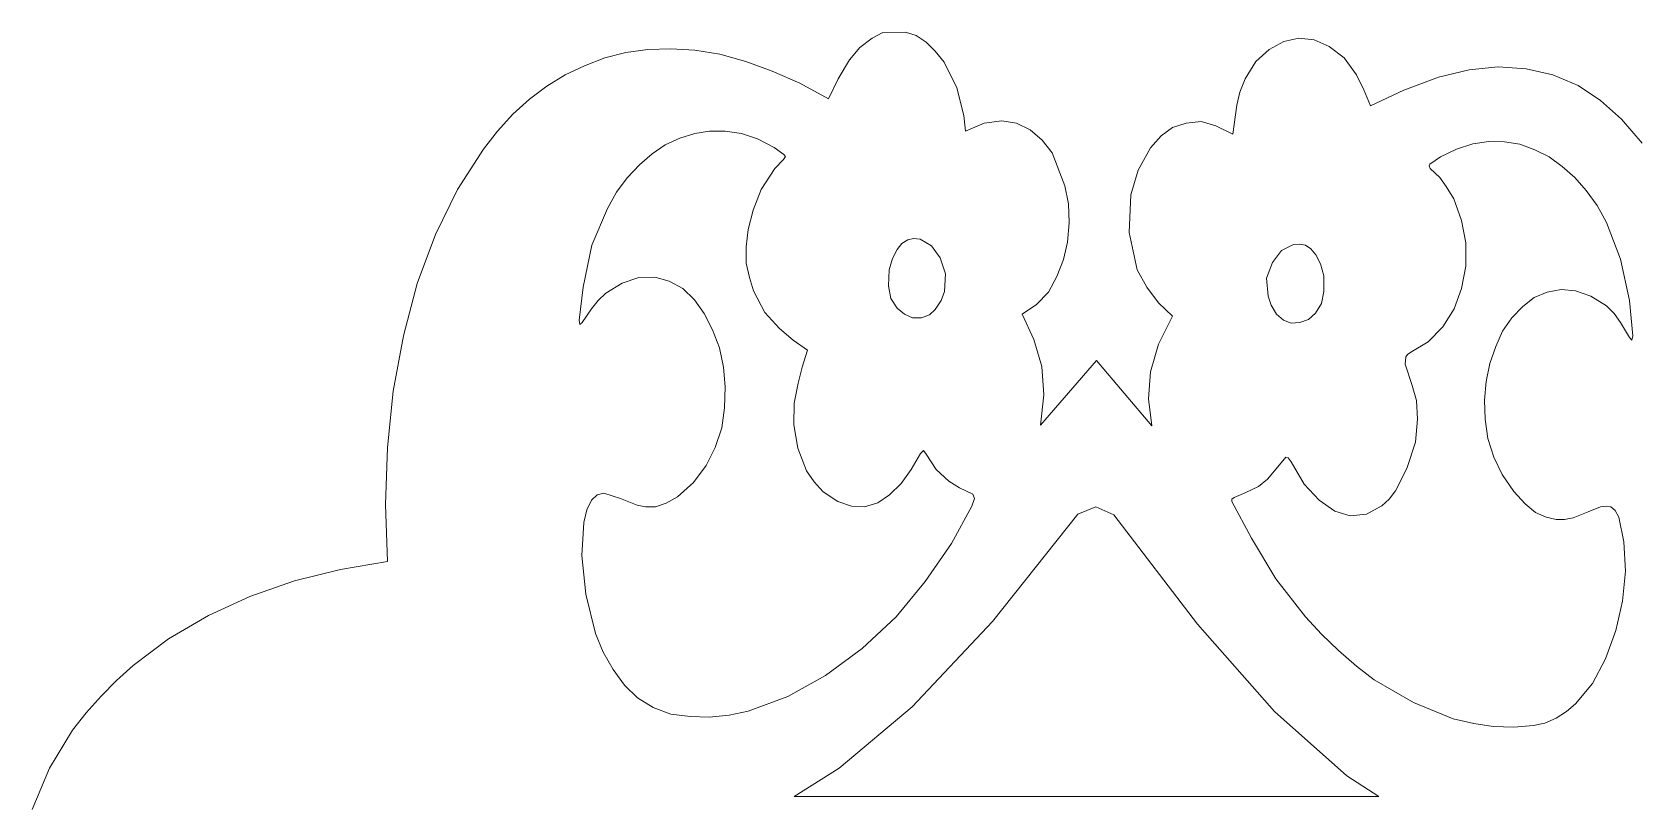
# Model space of a CAD drawing. Header units: inches. Extents: x -3.38 to 2.4, y -4.28 to 3.37.
# Drawn here: x -0.341 to 0.594, y 2.918 to 3.367 of the extents above; entities that cross this region are included whole.
import ezdxf

# ---------------------------------------------------------------- set-up
doc = ezdxf.new("R2010")
doc.units = ezdxf.units.IN
doc.header["$MEASUREMENT"] = 0
doc.layers.add('Katman 1', color=7, linetype='Continuous')

msp = doc.modelspace()

# ---------------------------------------------------------------- linework, layer by layer
at = {"layer": 'Katman 1', "color": 250, "lineweight": 9}
for points in [[(0.15511, 3.36695), (0.15511, 3.36695), (0.14889, 3.36377), (0.14889, 3.36377)], [(0.16845, 3.36728), (0.16845, 3.36728), (0.15511, 3.36695), (0.15511, 3.36695)], [(0.17467, 3.36519), (0.17467, 3.36519), (0.16845, 3.36728), (0.16845, 3.36728)], [(0.01822, 3.35712), (0.01822, 3.35712), (0.00533, 3.35539), (0.00533, 3.35539)], [(0.03155, 3.35746), (0.03155, 3.35746), (0.01822, 3.35712), (0.01822, 3.35712)], [(0.04556, 3.35679), (0.04556, 3.35679), (0.03155, 3.35746), (0.03155, 3.35746)], [(0.06022, 3.35435), (0.06022, 3.35435), (0.04556, 3.35679), (0.04556, 3.35679)], [(0.14178, 3.35821), (0.14178, 3.35821), (0.13578, 3.35119), (0.13578, 3.35119)], [(0.14889, 3.36377), (0.14889, 3.36377), (0.14178, 3.35821), (0.14178, 3.35821)], [(0.18045, 3.36132), (0.18045, 3.36132), (0.17467, 3.36519), (0.17467, 3.36519)], [(0.18578, 3.35608), (0.18578, 3.35608), (0.18045, 3.36132), (0.18045, 3.36132)], [(0.19089, 3.34979), (0.19089, 3.34979), (0.18578, 3.35608), (0.18578, 3.35608)], [(0.38046, 3.35712), (0.38046, 3.35712), (0.37268, 3.35012), (0.37268, 3.35012)], [(0.3889, 3.3617), (0.3889, 3.3617), (0.38046, 3.35712), (0.38046, 3.35712)], [(0.39757, 3.36377), (0.39757, 3.36377), (0.3889, 3.3617), (0.3889, 3.3617)], [(0.40669, 3.36275), (0.40669, 3.36275), (0.39757, 3.36377), (0.39757, 3.36377)], [(0.41535, 3.35888), (0.41535, 3.35888), (0.40669, 3.36275), (0.40669, 3.36275)], [(0.42402, 3.35221), (0.42402, 3.35221), (0.41535, 3.35888), (0.41535, 3.35888)], [(-0.01867, 3.34768), (-0.01867, 3.34768), (-0.03001, 3.34243), (-0.03001, 3.34243)], [(-0.00689, 3.35221), (-0.00689, 3.35221), (-0.01867, 3.34768), (-0.01867, 3.34768)], [(0.00533, 3.35539), (0.00533, 3.35539), (-0.00689, 3.35221), (-0.00689, 3.35221)], [(0.07533, 3.35012), (0.07533, 3.35012), (0.06022, 3.35435), (0.06022, 3.35435)], [(0.09067, 3.34452), (0.09067, 3.34452), (0.07533, 3.35012), (0.07533, 3.35012)], [(0.13578, 3.35119), (0.13578, 3.35119), (0.12911, 3.33996), (0.12911, 3.33996)], [(0.19823, 3.33472), (0.19823, 3.33472), (0.19089, 3.34979), (0.19089, 3.34979)], [(0.37268, 3.35012), (0.37268, 3.35012), (0.36646, 3.33996), (0.36646, 3.33996)], [(0.43135, 3.34243), (0.43135, 3.34243), (0.42402, 3.35221), (0.42402, 3.35221)], [(0.5138, 3.34697), (0.5138, 3.34697), (0.49691, 3.34523), (0.49691, 3.34523)], [(0.53024, 3.34594), (0.53024, 3.34594), (0.5138, 3.34697), (0.5138, 3.34697)], [(-0.03001, 3.34243), (-0.03001, 3.34243), (-0.04068, 3.33577), (-0.04068, 3.33577)], [(0.10689, 3.33752), (0.10689, 3.33752), (0.09067, 3.34452), (0.09067, 3.34452)], [(0.12356, 3.32841), (0.12356, 3.32841), (0.10689, 3.33752), (0.10689, 3.33752)], [(0.12911, 3.33996), (0.12911, 3.33996), (0.12356, 3.32841), (0.12356, 3.32841)], [(0.36646, 3.33996), (0.36646, 3.33996), (0.36335, 3.33228), (0.36335, 3.33228)], [(0.43557, 3.33368), (0.43557, 3.33368), (0.43135, 3.34243), (0.43135, 3.34243)], [(0.47913, 3.34103), (0.47913, 3.34103), (0.45891, 3.33332), (0.45891, 3.33332)], [(0.49691, 3.34523), (0.49691, 3.34523), (0.47913, 3.34103), (0.47913, 3.34103)], [(0.5458, 3.34243), (0.5458, 3.34243), (0.53024, 3.34594), (0.53024, 3.34594)], [(0.56047, 3.33615), (0.56047, 3.33615), (0.5458, 3.34243), (0.5458, 3.34243)], [(-0.05068, 3.32807), (-0.05068, 3.32807), (-0.06045, 3.31934), (-0.06045, 3.31934)], [(-0.04068, 3.33577), (-0.04068, 3.33577), (-0.05068, 3.32807), (-0.05068, 3.32807)], [(0.20245, 3.31863), (0.20245, 3.31863), (0.19823, 3.33472), (0.19823, 3.33472)], [(0.36335, 3.33228), (0.36335, 3.33228), (0.36157, 3.32459), (0.36157, 3.32459)], [(0.43935, 3.32423), (0.43935, 3.32423), (0.43557, 3.33368), (0.43557, 3.33368)], [(0.45891, 3.33332), (0.45891, 3.33332), (0.43935, 3.32423), (0.43935, 3.32423)], [(0.57358, 3.32741), (0.57358, 3.32741), (0.56047, 3.33615), (0.56047, 3.33615)], [(-0.06045, 3.31934), (-0.06045, 3.31934), (-0.06934, 3.30952), (-0.06934, 3.30952)], [(0.36157, 3.32459), (0.36157, 3.32459), (0.35913, 3.30777), (0.35913, 3.30777)], [(0.5858, 3.31654), (0.5858, 3.31654), (0.57358, 3.32741), (0.57358, 3.32741)], [(-0.06934, 3.30952), (-0.06934, 3.30952), (-0.07756, 3.29903), (-0.07756, 3.29903)], [(0.04556, 3.30815), (0.04556, 3.30815), (0.05422, 3.30952), (0.05422, 3.30952)], [(0.05422, 3.30952), (0.05422, 3.30952), (0.06333, 3.30952), (0.06333, 3.30952)], [(0.06333, 3.30952), (0.06333, 3.30952), (0.07289, 3.30815), (0.07289, 3.30815)], [(0.20334, 3.30952), (0.20334, 3.30952), (0.20245, 3.31863), (0.20245, 3.31863)], [(0.21423, 3.31408), (0.21423, 3.31408), (0.20334, 3.30952), (0.20334, 3.30952)], [(0.22445, 3.31548), (0.22445, 3.31548), (0.21423, 3.31408), (0.21423, 3.31408)], [(0.23312, 3.31408), (0.23312, 3.31408), (0.22445, 3.31548), (0.22445, 3.31548)], [(0.24112, 3.31023), (0.24112, 3.31023), (0.23312, 3.31408), (0.23312, 3.31408)], [(0.24801, 3.30428), (0.24801, 3.30428), (0.24112, 3.31023), (0.24112, 3.31023)], [(0.32401, 3.31163), (0.32401, 3.31163), (0.31734, 3.30672), (0.31734, 3.30672)], [(0.33201, 3.31408), (0.33201, 3.31408), (0.32401, 3.31163), (0.32401, 3.31163)], [(0.34068, 3.31512), (0.34068, 3.31512), (0.33201, 3.31408), (0.33201, 3.31408)], [(0.34935, 3.31268), (0.34935, 3.31268), (0.34068, 3.31512), (0.34068, 3.31512)], [(0.35913, 3.30777), (0.35913, 3.30777), (0.34935, 3.31268), (0.34935, 3.31268)], [(0.5978, 3.30252), (0.5978, 3.30252), (0.5858, 3.31654), (0.5858, 3.31654)], [(0.02066, 3.29623), (0.02066, 3.29623), (0.02822, 3.3015), (0.02822, 3.3015)], [(0.02822, 3.3015), (0.02822, 3.3015), (0.03688, 3.30534), (0.03688, 3.30534)], [(0.03688, 3.30534), (0.03688, 3.30534), (0.04556, 3.30815), (0.04556, 3.30815)], [(0.07289, 3.30815), (0.07289, 3.30815), (0.08222, 3.30499), (0.08222, 3.30499)], [(0.08222, 3.30499), (0.08222, 3.30499), (0.09178, 3.30005), (0.09178, 3.30005)], [(0.09178, 3.30005), (0.09178, 3.30005), (0.09756, 3.29585), (0.09756, 3.29585)], [(0.25379, 3.29694), (0.25379, 3.29694), (0.24801, 3.30428), (0.24801, 3.30428)], [(0.31734, 3.30672), (0.31734, 3.30672), (0.31112, 3.29972), (0.31112, 3.29972)], [(0.49913, 3.30219), (0.49913, 3.30219), (0.48958, 3.29903), (0.48958, 3.29903)], [(0.50847, 3.30357), (0.50847, 3.30357), (0.49913, 3.30219), (0.49913, 3.30219)], [(0.51758, 3.30323), (0.51758, 3.30323), (0.50847, 3.30357), (0.50847, 3.30357)], [(0.52647, 3.30185), (0.52647, 3.30185), (0.51758, 3.30323), (0.51758, 3.30323)], [(0.53514, 3.29867), (0.53514, 3.29867), (0.52647, 3.30185), (0.52647, 3.30185)], [(-0.07756, 3.29903), (-0.07756, 3.29903), (-0.09268, 3.27559), (-0.09268, 3.27559)], [(0.01333, 3.28992), (0.01333, 3.28992), (0.02066, 3.29623), (0.02066, 3.29623)], [(0.09733, 3.29308), (0.09733, 3.29308), (0.09222, 3.28783), (0.09222, 3.28783)], [(0.09844, 3.29483), (0.09844, 3.29483), (0.09733, 3.29308), (0.09733, 3.29308)], [(0.09756, 3.29585), (0.09756, 3.29585), (0.09844, 3.29483), (0.09844, 3.29483)], [(0.26134, 3.2777), (0.26134, 3.2777), (0.25379, 3.29694), (0.25379, 3.29694)], [(0.31112, 3.29972), (0.31112, 3.29972), (0.30401, 3.28678), (0.30401, 3.28678)], [(0.48024, 3.29447), (0.48024, 3.29447), (0.47402, 3.2903), (0.47402, 3.2903)], [(0.48958, 3.29903), (0.48958, 3.29903), (0.48024, 3.29447), (0.48024, 3.29447)], [(0.54358, 3.29447), (0.54358, 3.29447), (0.53514, 3.29867), (0.53514, 3.29867)], [(0.55114, 3.28888), (0.55114, 3.28888), (0.54358, 3.29447), (0.54358, 3.29447)], [(0, 3.27385), (0, 3.27385), (0.00622, 3.28221), (0.00622, 3.28221)], [(0.00622, 3.28221), (0.00622, 3.28221), (0.01333, 3.28992), (0.01333, 3.28992)], [(0.09222, 3.28783), (0.09222, 3.28783), (0.08422, 3.27559), (0.08422, 3.27559)], [(0.30401, 3.28678), (0.30401, 3.28678), (0.29979, 3.27243), (0.29979, 3.27243)], [(0.47402, 3.2903), (0.47402, 3.2903), (0.47357, 3.28923), (0.47357, 3.28923)], [(0.47357, 3.28923), (0.47357, 3.28923), (0.47424, 3.28783), (0.47424, 3.28783)], [(0.47424, 3.28783), (0.47424, 3.28783), (0.4798, 3.28258), (0.4798, 3.28258)], [(0.4798, 3.28258), (0.4798, 3.28258), (0.48357, 3.27734), (0.48357, 3.27734)], [(0.55847, 3.28258), (0.55847, 3.28258), (0.55114, 3.28888), (0.55114, 3.28888)], [(0.56513, 3.27487), (0.56513, 3.27487), (0.55847, 3.28258), (0.55847, 3.28258)], [(-0.09268, 3.27559), (-0.09268, 3.27559), (-0.10557, 3.24932), (-0.10557, 3.24932)], [(-0.00534, 3.26436), (-0.00534, 3.26436), (0, 3.27385), (0, 3.27385)], [(0.08422, 3.27559), (0.08422, 3.27559), (0.07955, 3.26336), (0.07955, 3.26336)], [(0.26334, 3.26719), (0.26334, 3.26719), (0.26134, 3.2777), (0.26134, 3.2777)], [(0.29979, 3.27243), (0.29979, 3.27243), (0.29868, 3.25039), (0.29868, 3.25039)], [(0.48357, 3.27734), (0.48357, 3.27734), (0.48802, 3.26998), (0.48802, 3.26998)], [(0.57158, 3.26616), (0.57158, 3.26616), (0.56513, 3.27487), (0.56513, 3.27487)], [(-0.01445, 3.24305), (-0.01445, 3.24305), (-0.00534, 3.26436), (-0.00534, 3.26436)], [(0.07955, 3.26336), (0.07955, 3.26336), (0.07667, 3.25212), (0.07667, 3.25212)], [(0.26379, 3.25598), (0.26379, 3.25598), (0.26334, 3.26719), (0.26334, 3.26719)], [(0.48802, 3.26998), (0.48802, 3.26998), (0.49247, 3.25736), (0.49247, 3.25736)], [(0.57692, 3.25632), (0.57692, 3.25632), (0.57158, 3.26616), (0.57158, 3.26616)], [(0.2629, 3.24481), (0.2629, 3.24481), (0.26379, 3.25598), (0.26379, 3.25598)], [(0.49247, 3.25736), (0.49247, 3.25736), (0.49491, 3.24443), (0.49491, 3.24443)], [(0.58514, 3.23498), (0.58514, 3.23498), (0.57692, 3.25632), (0.57692, 3.25632)], [(-0.10557, 3.24932), (-0.10557, 3.24932), (-0.11624, 3.22063), (-0.11624, 3.22063)], [(0.07667, 3.25212), (0.07667, 3.25212), (0.07556, 3.24201), (0.07556, 3.24201)], [(0.16356, 3.24058), (0.16356, 3.24058), (0.16623, 3.24409), (0.16623, 3.24409)], [(0.16623, 3.24409), (0.16623, 3.24409), (0.16978, 3.24616), (0.16978, 3.24616)], [(0.16978, 3.24616), (0.16978, 3.24616), (0.17312, 3.24687), (0.17312, 3.24687)], [(0.17312, 3.24687), (0.17312, 3.24687), (0.17689, 3.24654), (0.17689, 3.24654)], [(0.17689, 3.24654), (0.17689, 3.24654), (0.18356, 3.24267), (0.18356, 3.24267)], [(0.26045, 3.23465), (0.26045, 3.23465), (0.2629, 3.24481), (0.2629, 3.24481)], [(0.29868, 3.25039), (0.29868, 3.25039), (0.30335, 3.22869), (0.30335, 3.22869)], [(0.49491, 3.24443), (0.49491, 3.24443), (0.49491, 3.23078), (0.49491, 3.23078)], [(-0.01956, 3.21854), (-0.01956, 3.21854), (-0.01445, 3.24305), (-0.01445, 3.24305)], [(0.07556, 3.24201), (0.07556, 3.24201), (0.07556, 3.23252), (0.07556, 3.23252)], [(0.15889, 3.22869), (0.15889, 3.22869), (0.16089, 3.23534), (0.16089, 3.23534)], [(0.16089, 3.23534), (0.16089, 3.23534), (0.16356, 3.24058), (0.16356, 3.24058)], [(0.18356, 3.24267), (0.18356, 3.24267), (0.18867, 3.23567), (0.18867, 3.23567)], [(0.18867, 3.23567), (0.18867, 3.23567), (0.19178, 3.22625), (0.19178, 3.22625)], [(0.25668, 3.22483), (0.25668, 3.22483), (0.26045, 3.23465), (0.26045, 3.23465)], [(0.38757, 3.23987), (0.38757, 3.23987), (0.38224, 3.23285), (0.38224, 3.23285)], [(0.39446, 3.24339), (0.39446, 3.24339), (0.38757, 3.23987), (0.38757, 3.23987)], [(0.39802, 3.24372), (0.39802, 3.24372), (0.39446, 3.24339), (0.39446, 3.24339)], [(0.40157, 3.24305), (0.40157, 3.24305), (0.39802, 3.24372), (0.39802, 3.24372)], [(0.40469, 3.24094), (0.40469, 3.24094), (0.40157, 3.24305), (0.40157, 3.24305)], [(0.40757, 3.23745), (0.40757, 3.23745), (0.40469, 3.24094), (0.40469, 3.24094)], [(0.41024, 3.23218), (0.41024, 3.23218), (0.40757, 3.23745), (0.40757, 3.23745)], [(0.59047, 3.21085), (0.59047, 3.21085), (0.58514, 3.23498), (0.58514, 3.23498)], [(0.07556, 3.23252), (0.07556, 3.23252), (0.07756, 3.22412), (0.07756, 3.22412)], [(0.15845, 3.21925), (0.15845, 3.21925), (0.15889, 3.22869), (0.15889, 3.22869)], [(0.19178, 3.22625), (0.19178, 3.22625), (0.19111, 3.21607), (0.19111, 3.21607)], [(0.30335, 3.22869), (0.30335, 3.22869), (0.30912, 3.21854), (0.30912, 3.21854)], [(0.38224, 3.23285), (0.38224, 3.23285), (0.37891, 3.22378), (0.37891, 3.22378)], [(0.41224, 3.2252), (0.41224, 3.2252), (0.41024, 3.23218), (0.41024, 3.23218)], [(0.41224, 3.21607), (0.41224, 3.21607), (0.41224, 3.2252), (0.41224, 3.2252)], [(0.49491, 3.23078), (0.49491, 3.23078), (0.49247, 3.21783), (0.49247, 3.21783)], [(-0.11624, 3.22063), (-0.11624, 3.22063), (-0.12423, 3.1902), (-0.12423, 3.1902)], [(-0.02179, 3.19931), (-0.02179, 3.19931), (-0.01956, 3.21854), (-0.01956, 3.21854)], [(0.00333, 3.22098), (0.00333, 3.22098), (-0.00623, 3.21503), (-0.00623, 3.21503)], [(0.01289, 3.22412), (0.01289, 3.22412), (0.00333, 3.22098), (0.00333, 3.22098)], [(0.02222, 3.22449), (0.02222, 3.22449), (0.01289, 3.22412), (0.01289, 3.22412)], [(0.03066, 3.22203), (0.03066, 3.22203), (0.02222, 3.22449), (0.02222, 3.22449)], [(0.03867, 3.21783), (0.03867, 3.21783), (0.03066, 3.22203), (0.03066, 3.22203)], [(0.04533, 3.21116), (0.04533, 3.21116), (0.03867, 3.21783), (0.03867, 3.21783)], [(0.07756, 3.22412), (0.07756, 3.22412), (0.07978, 3.21645), (0.07978, 3.21645)], [(0.07978, 3.21645), (0.07978, 3.21645), (0.08644, 3.2038), (0.08644, 3.2038)], [(0.15978, 3.21187), (0.15978, 3.21187), (0.15845, 3.21925), (0.15845, 3.21925)], [(0.19111, 3.21607), (0.19111, 3.21607), (0.18912, 3.21085), (0.18912, 3.21085)], [(0.25179, 3.21574), (0.25179, 3.21574), (0.25668, 3.22483), (0.25668, 3.22483)], [(0.30912, 3.21854), (0.30912, 3.21854), (0.31579, 3.20947), (0.31579, 3.20947)], [(0.37891, 3.22378), (0.37891, 3.22378), (0.37979, 3.21329), (0.37979, 3.21329)], [(0.41091, 3.20909), (0.41091, 3.20909), (0.41224, 3.21607), (0.41224, 3.21607)], [(0.49247, 3.21783), (0.49247, 3.21783), (0.48824, 3.20594), (0.48824, 3.20594)], [(0.54247, 3.21574), (0.54247, 3.21574), (0.55047, 3.21716), (0.55047, 3.21716)], [(0.55047, 3.21716), (0.55047, 3.21716), (0.55891, 3.21645), (0.55891, 3.21645)], [(0.55891, 3.21645), (0.55891, 3.21645), (0.56781, 3.21329), (0.56781, 3.21329)], [(-0.01067, 3.21085), (-0.01067, 3.21085), (-0.01467, 3.20594), (-0.01467, 3.20594)], [(-0.00623, 3.21503), (-0.00623, 3.21503), (-0.01067, 3.21085), (-0.01067, 3.21085)], [(0.05111, 3.20314), (0.05111, 3.20314), (0.04533, 3.21116), (0.04533, 3.21116)], [(0.16356, 3.2063), (0.16356, 3.2063), (0.15978, 3.21187), (0.15978, 3.21187)], [(0.18912, 3.21085), (0.18912, 3.21085), (0.18578, 3.2056), (0.18578, 3.2056)], [(0.23645, 3.2028), (0.23645, 3.2028), (0.24468, 3.20838), (0.24468, 3.20838)], [(0.24468, 3.20838), (0.24468, 3.20838), (0.25179, 3.21574), (0.25179, 3.21574)], [(0.31579, 3.20947), (0.31579, 3.20947), (0.32401, 3.20174), (0.32401, 3.20174)], [(0.37979, 3.21329), (0.37979, 3.21329), (0.38157, 3.208), (0.38157, 3.208)], [(0.38157, 3.208), (0.38157, 3.208), (0.38469, 3.2028), (0.38469, 3.2028)], [(0.40735, 3.20347), (0.40735, 3.20347), (0.41091, 3.20909), (0.41091, 3.20909)], [(0.5218, 3.20069), (0.5218, 3.20069), (0.52825, 3.20729), (0.52825, 3.20729)], [(0.52825, 3.20729), (0.52825, 3.20729), (0.53491, 3.21258), (0.53491, 3.21258)], [(0.53491, 3.21258), (0.53491, 3.21258), (0.54247, 3.21574), (0.54247, 3.21574)], [(0.56781, 3.21329), (0.56781, 3.21329), (0.57692, 3.20767), (0.57692, 3.20767)], [(0.57692, 3.20767), (0.57692, 3.20767), (0.58136, 3.20314), (0.58136, 3.20314)], [(0.59225, 3.1902), (0.59225, 3.1902), (0.59047, 3.21085), (0.59047, 3.21085)], [(-0.02134, 3.19685), (-0.02134, 3.19685), (-0.02179, 3.19931), (-0.02179, 3.19931)], [(-0.02001, 3.19791), (-0.02001, 3.19791), (-0.02134, 3.19685), (-0.02134, 3.19685)], [(-0.01467, 3.20594), (-0.01467, 3.20594), (-0.02001, 3.19791), (-0.02001, 3.19791)], [(0.056, 3.19369), (0.056, 3.19369), (0.05111, 3.20314), (0.05111, 3.20314)], [(0.08644, 3.2038), (0.08644, 3.2038), (0.09489, 3.19441), (0.09489, 3.19441)], [(0.16778, 3.2028), (0.16778, 3.2028), (0.16356, 3.2063), (0.16356, 3.2063)], [(0.17245, 3.20069), (0.17245, 3.20069), (0.16778, 3.2028), (0.16778, 3.2028)], [(0.17778, 3.20069), (0.17778, 3.20069), (0.17245, 3.20069), (0.17245, 3.20069)], [(0.18245, 3.20243), (0.18245, 3.20243), (0.17778, 3.20069), (0.17778, 3.20069)], [(0.18578, 3.2056), (0.18578, 3.2056), (0.18245, 3.20243), (0.18245, 3.20243)], [(0.24312, 3.18807), (0.24312, 3.18807), (0.23645, 3.2028), (0.23645, 3.2028)], [(0.32401, 3.20174), (0.32401, 3.20174), (0.31579, 3.18527), (0.31579, 3.18527)], [(0.38469, 3.2028), (0.38469, 3.2028), (0.38869, 3.19931), (0.38869, 3.19931)], [(0.38869, 3.19931), (0.38869, 3.19931), (0.39313, 3.19756), (0.39313, 3.19756)], [(0.39313, 3.19756), (0.39313, 3.19756), (0.39824, 3.19791), (0.39824, 3.19791)], [(0.39824, 3.19791), (0.39824, 3.19791), (0.40335, 3.19963), (0.40335, 3.19963)], [(0.40335, 3.19963), (0.40335, 3.19963), (0.40735, 3.20347), (0.40735, 3.20347)], [(0.48824, 3.20594), (0.48824, 3.20594), (0.48158, 3.19544), (0.48158, 3.19544)], [(0.51646, 3.19298), (0.51646, 3.19298), (0.5218, 3.20069), (0.5218, 3.20069)], [(0.58136, 3.20314), (0.58136, 3.20314), (0.58514, 3.19791), (0.58514, 3.19791)], [(0.58514, 3.19791), (0.58514, 3.19791), (0.59047, 3.18916), (0.59047, 3.18916)], [(-0.12423, 3.1902), (-0.12423, 3.1902), (-0.13023, 3.15798), (-0.13023, 3.15798)], [(0.06, 3.1832), (0.06, 3.1832), (0.056, 3.19369), (0.056, 3.19369)], [(0.09489, 3.19441), (0.09489, 3.19441), (0.10289, 3.18776), (0.10289, 3.18776)], [(0.24779, 3.17236), (0.24779, 3.17236), (0.24312, 3.18807), (0.24312, 3.18807)], [(0.48158, 3.19544), (0.48158, 3.19544), (0.47313, 3.18669), (0.47313, 3.18669)], [(0.51247, 3.18391), (0.51247, 3.18391), (0.51646, 3.19298), (0.51646, 3.19298)], [(0.59047, 3.18916), (0.59047, 3.18916), (0.5918, 3.18776), (0.5918, 3.18776)], [(0.5918, 3.18776), (0.5918, 3.18776), (0.59225, 3.1902), (0.59225, 3.1902)], [(0.06222, 3.172), (0.06222, 3.172), (0.06, 3.1832), (0.06, 3.1832)], [(0.10289, 3.18776), (0.10289, 3.18776), (0.11133, 3.18178), (0.11133, 3.18178)], [(0.11133, 3.18178), (0.11133, 3.18178), (0.10822, 3.172), (0.10822, 3.172)], [(0.31579, 3.18527), (0.31579, 3.18527), (0.31112, 3.16922), (0.31112, 3.16922)], [(0.46091, 3.17933), (0.46091, 3.17933), (0.46002, 3.17791), (0.46002, 3.17791)], [(0.46291, 3.18074), (0.46291, 3.18074), (0.46091, 3.17933), (0.46091, 3.17933)], [(0.47313, 3.18669), (0.47313, 3.18669), (0.46291, 3.18074), (0.46291, 3.18074)], [(0.50891, 3.17409), (0.50891, 3.17409), (0.51247, 3.18391), (0.51247, 3.18391)], [(0.06333, 3.16045), (0.06333, 3.16045), (0.06222, 3.172), (0.06222, 3.172)], [(0.10822, 3.172), (0.10822, 3.172), (0.10578, 3.16256), (0.10578, 3.16256)], [(0.27979, 3.17582), (0.27979, 3.17582), (0.24712, 3.13804), (0.24712, 3.13804)], [(0.24912, 3.15589), (0.24912, 3.15589), (0.24779, 3.17236), (0.24779, 3.17236)], [(0.31201, 3.13771), (0.31201, 3.13771), (0.27979, 3.17582), (0.27979, 3.17582)], [(0.31112, 3.16922), (0.31112, 3.16922), (0.31001, 3.15344), (0.31001, 3.15344)], [(0.46002, 3.17791), (0.46002, 3.17791), (0.45957, 3.17376), (0.45957, 3.17376)], [(0.45957, 3.17376), (0.45957, 3.17376), (0.4638, 3.16116), (0.4638, 3.16116)], [(0.50691, 3.16356), (0.50691, 3.16356), (0.50891, 3.17409), (0.50891, 3.17409)], [(0.06289, 3.1482), (0.06289, 3.1482), (0.06333, 3.16045), (0.06333, 3.16045)], [(0.10578, 3.16256), (0.10578, 3.16256), (0.10356, 3.15098), (0.10356, 3.15098)], [(0.4638, 3.16116), (0.4638, 3.16116), (0.46624, 3.1524), (0.46624, 3.1524)], [(0.5058, 3.15273), (0.5058, 3.15273), (0.50691, 3.16356), (0.50691, 3.16356)], [(-0.13023, 3.15798), (-0.13023, 3.15798), (-0.13357, 3.12511), (-0.13357, 3.12511)], [(0.10356, 3.15098), (0.10356, 3.15098), (0.10333, 3.13838), (0.10333, 3.13838)], [(0.24712, 3.13804), (0.24712, 3.13804), (0.24912, 3.15589), (0.24912, 3.15589)], [(0.31001, 3.15344), (0.31001, 3.15344), (0.31201, 3.13771), (0.31201, 3.13771)], [(0.46624, 3.1524), (0.46624, 3.1524), (0.46691, 3.14156), (0.46691, 3.14156)], [(0.50624, 3.14156), (0.50624, 3.14156), (0.5058, 3.15273), (0.5058, 3.15273)], [(0.06133, 3.13662), (0.06133, 3.13662), (0.06289, 3.1482), (0.06289, 3.1482)], [(0.46691, 3.14156), (0.46691, 3.14156), (0.46557, 3.12822), (0.46557, 3.12822)], [(0.5078, 3.13035), (0.5078, 3.13035), (0.50624, 3.14156), (0.50624, 3.14156)], [(0.05755, 3.12511), (0.05755, 3.12511), (0.06133, 3.13662), (0.06133, 3.13662)], [(0.10333, 3.13838), (0.10333, 3.13838), (0.10556, 3.12473), (0.10556, 3.12473)], [(-0.13357, 3.12511), (-0.13357, 3.12511), (-0.13468, 3.09184), (-0.13468, 3.09184)], [(0.05222, 3.11457), (0.05222, 3.11457), (0.05755, 3.12511), (0.05755, 3.12511)], [(0.10556, 3.12473), (0.10556, 3.12473), (0.11067, 3.11144), (0.11067, 3.11144)], [(0.17711, 3.12157), (0.17711, 3.12157), (0.17889, 3.12335), (0.17889, 3.12335)], [(0.17889, 3.12335), (0.17889, 3.12335), (0.18045, 3.12122), (0.18045, 3.12122)], [(0.46557, 3.12822), (0.46557, 3.12822), (0.46069, 3.11284), (0.46069, 3.11284)], [(0.51136, 3.11949), (0.51136, 3.11949), (0.5078, 3.13035), (0.5078, 3.13035)], [(0.04489, 3.10478), (0.04489, 3.10478), (0.05222, 3.11457), (0.05222, 3.11457)], [(0.17178, 3.11218), (0.17178, 3.11218), (0.17711, 3.12157), (0.17711, 3.12157)], [(0.18045, 3.12122), (0.18045, 3.12122), (0.18623, 3.11218), (0.18623, 3.11218)], [(0.38646, 3.11496), (0.38646, 3.11496), (0.37935, 3.10656), (0.37935, 3.10656)], [(0.39002, 3.11949), (0.39002, 3.11949), (0.38646, 3.11496), (0.38646, 3.11496)], [(0.39135, 3.11916), (0.39135, 3.11916), (0.39002, 3.11949), (0.39002, 3.11949)], [(0.39313, 3.11669), (0.39313, 3.11669), (0.39135, 3.11916), (0.39135, 3.11916)], [(0.40069, 3.10371), (0.40069, 3.10371), (0.39313, 3.11669), (0.39313, 3.11669)], [(0.51624, 3.10938), (0.51624, 3.10938), (0.51136, 3.11949), (0.51136, 3.11949)], [(0.03555, 3.0964), (0.03555, 3.0964), (0.04489, 3.10478), (0.04489, 3.10478)], [(0.11067, 3.11144), (0.11067, 3.11144), (0.11511, 3.10513), (0.11511, 3.10513)], [(0.11511, 3.10513), (0.11511, 3.10513), (0.12044, 3.09922), (0.12044, 3.09922)], [(0.15911, 3.09744), (0.15911, 3.09744), (0.16578, 3.10409), (0.16578, 3.10409)], [(0.16578, 3.10409), (0.16578, 3.10409), (0.17178, 3.11218), (0.17178, 3.11218)], [(0.18623, 3.11218), (0.18623, 3.11218), (0.19356, 3.10551), (0.19356, 3.10551)], [(0.19356, 3.10551), (0.19356, 3.10551), (0.19978, 3.10164), (0.19978, 3.10164)], [(0.37935, 3.10656), (0.37935, 3.10656), (0.37424, 3.10233), (0.37424, 3.10233)], [(0.40957, 3.09431), (0.40957, 3.09431), (0.40069, 3.10371), (0.40069, 3.10371)], [(0.46069, 3.11284), (0.46069, 3.11284), (0.45402, 3.09989), (0.45402, 3.09989)], [(0.52291, 3.09951), (0.52291, 3.09951), (0.51624, 3.10938), (0.51624, 3.10938)], [(-0.01734, 3.08869), (-0.01734, 3.08869), (-0.01467, 3.09431), (-0.01467, 3.09431)], [(-0.01467, 3.09431), (-0.01467, 3.09431), (-0.01134, 3.09744), (-0.01134, 3.09744)], [(-0.01134, 3.09744), (-0.01134, 3.09744), (-0.00734, 3.09851), (-0.00734, 3.09851)], [(-0.00734, 3.09851), (-0.00734, 3.09851), (0.00222, 3.09535), (0.00222, 3.09535)], [(0.00222, 3.09535), (0.00222, 3.09535), (0.012, 3.09149), (0.012, 3.09149)], [(0.02889, 3.09255), (0.02889, 3.09255), (0.03555, 3.0964), (0.03555, 3.0964)], [(0.12044, 3.09922), (0.12044, 3.09922), (0.12889, 3.0936), (0.12889, 3.0936)], [(0.15222, 3.09291), (0.15222, 3.09291), (0.15911, 3.09744), (0.15911, 3.09744)], [(0.19978, 3.10164), (0.19978, 3.10164), (0.20756, 3.0978), (0.20756, 3.0978)], [(0.20867, 3.09535), (0.20867, 3.09535), (0.20712, 3.09082), (0.20712, 3.09082)], [(0.20756, 3.0978), (0.20756, 3.0978), (0.20867, 3.09535), (0.20867, 3.09535)], [(0.36001, 3.09604), (0.36001, 3.09604), (0.35868, 3.09502), (0.35868, 3.09502)], [(0.35868, 3.09502), (0.35868, 3.09502), (0.35868, 3.0936), (0.35868, 3.0936)], [(0.36668, 3.09884), (0.36668, 3.09884), (0.36001, 3.09604), (0.36001, 3.09604)], [(0.37424, 3.10233), (0.37424, 3.10233), (0.36668, 3.09884), (0.36668, 3.09884)], [(0.41869, 3.08797), (0.41869, 3.08797), (0.40957, 3.09431), (0.40957, 3.09431)], [(0.45024, 3.09502), (0.45024, 3.09502), (0.44602, 3.09115), (0.44602, 3.09115)], [(0.45402, 3.09989), (0.45402, 3.09989), (0.45024, 3.09502), (0.45024, 3.09502)], [(0.52958, 3.0922), (0.52958, 3.0922), (0.52291, 3.09951), (0.52291, 3.09951)], [(-0.13468, 3.09184), (-0.13468, 3.09184), (-0.13357, 3.05859), (-0.13357, 3.05859)], [(-0.01912, 3.08137), (-0.01912, 3.08137), (-0.01734, 3.08869), (-0.01734, 3.08869)], [(0.012, 3.09149), (0.012, 3.09149), (0.01689, 3.09044), (0.01689, 3.09044)], [(0.01689, 3.09044), (0.01689, 3.09044), (0.02266, 3.09044), (0.02266, 3.09044)], [(0.02266, 3.09044), (0.02266, 3.09044), (0.02889, 3.09255), (0.02889, 3.09255)], [(0.12889, 3.0936), (0.12889, 3.0936), (0.13689, 3.09082), (0.13689, 3.09082)], [(0.13689, 3.09082), (0.13689, 3.09082), (0.14444, 3.09044), (0.14444, 3.09044)], [(0.14444, 3.09044), (0.14444, 3.09044), (0.15222, 3.09291), (0.15222, 3.09291)], [(0.20712, 3.09082), (0.20712, 3.09082), (0.19512, 3.06911), (0.19512, 3.06911)], [(0.2689, 3.08624), (0.2689, 3.08624), (0.21912, 3.02362), (0.21912, 3.02362)], [(0.27934, 3.09044), (0.27934, 3.09044), (0.2689, 3.08624), (0.2689, 3.08624)], [(0.28979, 3.08589), (0.28979, 3.08589), (0.27934, 3.09044), (0.27934, 3.09044)], [(0.33868, 3.02219), (0.33868, 3.02219), (0.28979, 3.08589), (0.28979, 3.08589)], [(0.35868, 3.0936), (0.35868, 3.0936), (0.37002, 3.07226), (0.37002, 3.07226)], [(0.42757, 3.08518), (0.42757, 3.08518), (0.41869, 3.08797), (0.41869, 3.08797)], [(0.43713, 3.08624), (0.43713, 3.08624), (0.42757, 3.08518), (0.42757, 3.08518)], [(0.44602, 3.09115), (0.44602, 3.09115), (0.43713, 3.08624), (0.43713, 3.08624)], [(0.53558, 3.08729), (0.53558, 3.08729), (0.52958, 3.0922), (0.52958, 3.0922)], [(0.5418, 3.08448), (0.5418, 3.08448), (0.53558, 3.08729), (0.53558, 3.08729)], [(0.56625, 3.08767), (0.56625, 3.08767), (0.55758, 3.08415), (0.55758, 3.08415)], [(0.57358, 3.09044), (0.57358, 3.09044), (0.56625, 3.08767), (0.56625, 3.08767)], [(0.57692, 3.09082), (0.57692, 3.09082), (0.57358, 3.09044), (0.57358, 3.09044)], [(0.57958, 3.09044), (0.57958, 3.09044), (0.57692, 3.09082), (0.57692, 3.09082)], [(0.58203, 3.08835), (0.58203, 3.08835), (0.57958, 3.09044), (0.57958, 3.09044)], [(0.58425, 3.08448), (0.58425, 3.08448), (0.58203, 3.08835), (0.58203, 3.08835)], [(-0.02023, 3.06211), (-0.02023, 3.06211), (-0.01912, 3.08137), (-0.01912, 3.08137)], [(0.54758, 3.08311), (0.54758, 3.08311), (0.5418, 3.08448), (0.5418, 3.08448)], [(0.55247, 3.08311), (0.55247, 3.08311), (0.54758, 3.08311), (0.54758, 3.08311)], [(0.55758, 3.08415), (0.55758, 3.08415), (0.55247, 3.08311), (0.55247, 3.08311)], [(0.58714, 3.07013), (0.58714, 3.07013), (0.58425, 3.08448), (0.58425, 3.08448)], [(0.19512, 3.06911), (0.19512, 3.06911), (0.17978, 3.04702), (0.17978, 3.04702)], [(0.37002, 3.07226), (0.37002, 3.07226), (0.38424, 3.04844), (0.38424, 3.04844)], [(0.58803, 3.05297), (0.58803, 3.05297), (0.58714, 3.07013), (0.58714, 3.07013)], [(-0.13357, 3.05859), (-0.13357, 3.05859), (-0.16091, 3.05406), (-0.16091, 3.05406)], [(-0.01801, 3.03966), (-0.01801, 3.03966), (-0.02023, 3.06211), (-0.02023, 3.06211)], [(-0.16091, 3.05406), (-0.16091, 3.05406), (-0.1878, 3.04739), (-0.1878, 3.04739)], [(0.38424, 3.04844), (0.38424, 3.04844), (0.40157, 3.02639), (0.40157, 3.02639)], [(0.58625, 3.03546), (0.58625, 3.03546), (0.58803, 3.05297), (0.58803, 3.05297)], [(-0.2138, 3.03831), (-0.2138, 3.03831), (-0.2378, 3.02711), (-0.2378, 3.02711)], [(-0.1878, 3.04739), (-0.1878, 3.04739), (-0.2138, 3.03831), (-0.2138, 3.03831)], [(-0.01223, 3.01661), (-0.01223, 3.01661), (-0.01801, 3.03966), (-0.01801, 3.03966)], [(0.17978, 3.04702), (0.17978, 3.04702), (0.16289, 3.02639), (0.16289, 3.02639)], [(0.58247, 3.01835), (0.58247, 3.01835), (0.58625, 3.03546), (0.58625, 3.03546)], [(-0.2378, 3.02711), (-0.2378, 3.02711), (-0.26113, 3.01346), (-0.26113, 3.01346)], [(0.16289, 3.02639), (0.16289, 3.02639), (0.14311, 3.00784), (0.14311, 3.00784)], [(0.21912, 3.02362), (0.21912, 3.02362), (0.17223, 2.9739), (0.17223, 2.9739)], [(0.38357, 2.97112), (0.38357, 2.97112), (0.33868, 3.02219), (0.33868, 3.02219)], [(0.40157, 3.02639), (0.40157, 3.02639), (0.41091, 3.01624), (0.41091, 3.01624)], [(-0.26113, 3.01346), (-0.26113, 3.01346), (-0.2818, 2.99806), (-0.2818, 2.99806)], [(-0.00778, 3.00575), (-0.00778, 3.00575), (-0.01223, 3.01661), (-0.01223, 3.01661)], [(0.41091, 3.01624), (0.41091, 3.01624), (0.42069, 3.00679), (0.42069, 3.00679)], [(0.57647, 3.00188), (0.57647, 3.00188), (0.58247, 3.01835), (0.58247, 3.01835)], [(-0.00201, 2.99561), (-0.00201, 2.99561), (-0.00778, 3.00575), (-0.00778, 3.00575)], [(0.14311, 3.00784), (0.14311, 3.00784), (0.12178, 2.9921), (0.12178, 2.9921)], [(0.42069, 3.00679), (0.42069, 3.00679), (0.43135, 2.99768), (0.43135, 2.99768)], [(0.56891, 2.98757), (0.56891, 2.98757), (0.57647, 3.00188), (0.57647, 3.00188)], [(-0.2818, 2.99806), (-0.2818, 2.99806), (-0.29158, 2.9893), (-0.29158, 2.9893)], [(0.00466, 2.98648), (0.00466, 2.98648), (-0.00201, 2.99561), (-0.00201, 2.99561)], [(0.12178, 2.9921), (0.12178, 2.9921), (0.09978, 2.97986), (0.09978, 2.97986)], [(0.43135, 2.99768), (0.43135, 2.99768), (0.44157, 2.98964), (0.44157, 2.98964)], [(-0.29158, 2.9893), (-0.29158, 2.9893), (-0.30047, 2.98021), (-0.30047, 2.98021)], [(0.01222, 2.97917), (0.01222, 2.97917), (0.00466, 2.98648), (0.00466, 2.98648)], [(0.44157, 2.98964), (0.44157, 2.98964), (0.46446, 2.97637), (0.46446, 2.97637)], [(0.55891, 2.97566), (0.55891, 2.97566), (0.56891, 2.98757), (0.56891, 2.98757)], [(-0.30047, 2.98021), (-0.30047, 2.98021), (-0.30913, 2.97041), (-0.30913, 2.97041)], [(0.02133, 2.97355), (0.02133, 2.97355), (0.01222, 2.97917), (0.01222, 2.97917)], [(0.03155, 2.96972), (0.03155, 2.96972), (0.02133, 2.97355), (0.02133, 2.97355)], [(0.09978, 2.97986), (0.09978, 2.97986), (0.07667, 2.97146), (0.07667, 2.97146)], [(0.17223, 2.9739), (0.17223, 2.9739), (0.12978, 2.93821), (0.12978, 2.93821)], [(0.46446, 2.97637), (0.46446, 2.97637), (0.48757, 2.96692), (0.48757, 2.96692)], [(0.55358, 2.97112), (0.55358, 2.97112), (0.55891, 2.97566), (0.55891, 2.97566)], [(-0.30913, 2.97041), (-0.30913, 2.97041), (-0.31713, 2.96026), (-0.31713, 2.96026)], [(0.04289, 2.9683), (0.04289, 2.9683), (0.03155, 2.96972), (0.03155, 2.96972)], [(0.054, 2.96794), (0.054, 2.96794), (0.04289, 2.9683), (0.04289, 2.9683)], [(0.06556, 2.96902), (0.06556, 2.96902), (0.054, 2.96794), (0.054, 2.96794)], [(0.07667, 2.97146), (0.07667, 2.97146), (0.06556, 2.96902), (0.06556, 2.96902)], [(0.42557, 2.93366), (0.42557, 2.93366), (0.38357, 2.97112), (0.38357, 2.97112)], [(0.48757, 2.96692), (0.48757, 2.96692), (0.49958, 2.9641), (0.49958, 2.9641)], [(0.49958, 2.9641), (0.49958, 2.9641), (0.51091, 2.96235), (0.51091, 2.96235)], [(0.53447, 2.96306), (0.53447, 2.96306), (0.54114, 2.96446), (0.54114, 2.96446)], [(0.54114, 2.96446), (0.54114, 2.96446), (0.54758, 2.96724), (0.54758, 2.96724)], [(0.54758, 2.96724), (0.54758, 2.96724), (0.55358, 2.97112), (0.55358, 2.97112)], [(-0.31713, 2.96026), (-0.31713, 2.96026), (-0.33047, 2.93821), (-0.33047, 2.93821)], [(0.51091, 2.96235), (0.51091, 2.96235), (0.52291, 2.96201), (0.52291, 2.96201)], [(0.52291, 2.96201), (0.52291, 2.96201), (0.53447, 2.96306), (0.53447, 2.96306)], [(-0.33047, 2.93821), (-0.33047, 2.93821), (-0.34069, 2.91405), (-0.34069, 2.91405)], [(0.12978, 2.93821), (0.12978, 2.93821), (0.10356, 2.92172), (0.10356, 2.92172)], [(0.44424, 2.92172), (0.44424, 2.92172), (0.42557, 2.93366), (0.42557, 2.93366)], [(0.10356, 2.92172), (0.10356, 2.92172), (0.44424, 2.92172), (0.44424, 2.92172)]]:
    msp.add_open_spline(points, degree=3, dxfattribs=at)

doc.saveas('drawing.dxf')
